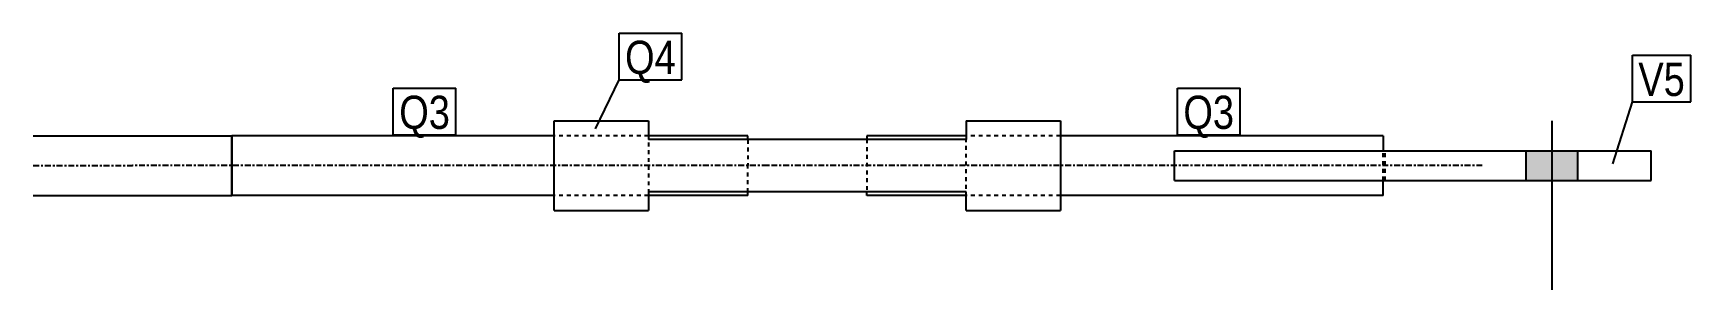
# Model space of a CAD drawing. Header units: millimetres. Extents: x 12 to 18066, y -28 to 352.
# Drawn here: x 17231 to 18066, y -28 to 101 of the extents above; entities that cross this region are included whole.
import ezdxf

# ---------------------------------------------------------------- set-up
doc = ezdxf.new("R2010")
doc.units = ezdxf.units.MM
doc.linetypes.add('DXK_LINE_DOT2', pattern=[3.9198, 1.9599, -1.9599])
doc.linetypes.add('DXK_LINE_DOT3', pattern=[5.9187, 2.979, -0.9799, 0.9799, -0.9799])
doc.layers.add('STÅL', color=7, linetype='Continuous')
doc.layers.add('TEKST', color=7, linetype='Continuous')
doc.styles.add('Arial Narrow', font='ARIALN.TTF', dxfattribs={"height": 0.2})

msp = doc.modelspace()

# ---------------------------------------------------------------- hatches: boundary and pattern name
at = {"layer": 'STÅL', "linetype": 'Continuous'}
msp.add_hatch(color=96, dxfattribs=at).paths.add_polyline_path([(18008.75, 42), (17982.75, 42), (17982.75, 27), (18008.75, 27)])

# ---------------------------------------------------------------- linework, layer by layer
at = {"layer": 'STÅL', "color": 2, "linetype": 'Continuous'}
for p, q in [((17493.25, 57), (17540.75, 57)), ((17493.25, 12), (17493.25, 57)), ((17540.75, 57), (17540.75, 47.74)), ((17700.75, 57), (17748.25, 57)), ((17700.75, 57), (17700.75, 47.74)), ((17748.25, 57), (17748.25, 12)), ((17230.75, 49.5), (17330.75, 49.5)), ((17330.75, 49.5), (17330.75, 27)), ((17493.25, 49.5), (17330.75, 49.5)), ((17330.75, 19.5), (17330.75, 49.5)), ((17590.75, 49.5), (17540.75, 49.5)), ((17700.75, 47.74), (17540.75, 47.74)), ((17590.75, 47.74), (17590.75, 49.5)), ((17700.75, 49.5), (17650.75, 49.5)), ((17650.75, 49.5), (17650.75, 47.74)), ((17910.75, 49.5), (17748.25, 49.5)), ((17805.75, 27), (17805.75, 42)), ((17805.75, 42), (18045.75, 42)), ((17910.75, 49.5), (17910.75, 42)), ((18045.75, 27), (18045.75, 42)), ((17330.75, 27), (17330.75, 19.5)), ((17805.75, 27), (18045.75, 27)), ((17910.75, 19.5), (17910.75, 27)), ((17230.75, 19.5), (17330.75, 19.5)), ((17493.25, 19.5), (17330.75, 19.5)), ((17700.75, 21.26), (17540.75, 21.26)), ((17540.75, 21.26), (17540.75, 12)), ((17590.75, 19.5), (17540.75, 19.5)), ((17590.75, 19.5), (17590.75, 21.26)), ((17650.75, 19.5), (17650.75, 21.26)), ((17700.75, 19.5), (17650.75, 19.5)), ((17700.75, 12), (17700.75, 21.26)), ((17910.75, 19.5), (17748.25, 19.5)), ((17493.25, 12), (17540.75, 12)), ((17700.75, 12), (17748.25, 12))]:
    msp.add_line(p, q, dxfattribs=at)
at = {"layer": 'STÅL', "color": 7, "linetype": 'DXK_LINE_DOT2'}
for p, q in [((17540.75, 53.99), (17540.75, 21.26)), ((17540.75, 49.5), (17493.25, 49.5)), ((17590.75, 47.49), (17590.75, 47.74)), ((17590.75, 47.49), (17590.75, 34.5)), ((17650.75, 47.74), (17650.75, 21.26)), ((17748.25, 49.5), (17700.75, 49.5)), ((17700.75, 15.01), (17700.75, 47.74)), ((17910.75, 27), (17910.75, 42)), ((17911.75, 27), (17911.75, 42)), ((17590.75, 21.26), (17590.75, 34.5)), ((17540.75, 19.5), (17493.25, 19.5)), ((17748.25, 19.5), (17700.75, 19.5))]:
    msp.add_line(p, q, dxfattribs=at)
at = {"layer": 'STÅL', "color": 96, "linetype": 'Continuous'}
for p, q in [((17995.75, 57), (17995.75, -28)), ((17982.75, 42), (17982.75, 27)), ((18008.75, 42), (18008.75, 27))]:
    msp.add_line(p, q, dxfattribs=at)
at = {"layer": 'STÅL', "color": 7, "linetype": 'DXK_LINE_DOT3'}
for p, q in [((17230.75, 34.5), (17280.75, 34.5)), ((17600.75, 34.5), (17280.75, 34.5)), ((17960.75, 34.5), (17600.75, 34.5))]:
    msp.add_line(p, q, dxfattribs=at)

# ---------------------------------------------------------------- wipeouts: each hides what was drawn before it
at = {"color": 0}
for points in [[(17554.49, 80.67), (17554.49, 98.17), (17528.91, 98.17), (17528.91, 80.67)], [(18062.82, 69.57), (18062.82, 87.07), (18039.37, 87.07), (18039.37, 69.57)]]:
    msp.add_wipeout(points, dxfattribs=at).dxf.layer = 'TEKST'

# ---------------------------------------------------------------- next in the draw order: wipeouts: each hides what was drawn before it
for points in [[(17554.49, 80.67), (17554.49, 98.17), (17528.91, 98.17), (17528.91, 80.67)], [(18062.82, 69.57), (18062.82, 87.07), (18039.37, 87.07), (18039.37, 69.57)], [(17440.75, 53), (17440.75, 70.5), (17415.16, 70.5), (17415.16, 53)], [(17835.75, 53), (17835.75, 70.5), (17810.16, 70.5), (17810.16, 53)]]:
    msp.add_wipeout(points, dxfattribs=at).dxf.layer = 'TEKST'

# ---------------------------------------------------------------- next in the draw order: linework, layer by layer
at = {"layer": 'TEKST', "color": 7, "linetype": 'Continuous'}
for p, q in [((17525.91, 101.17), (17557.49, 101.17)), ((17525.91, 77.67), (17525.91, 101.17)), ((17557.49, 77.67), (17557.49, 101.17)), ((18036.37, 90.07), (18065.82, 90.07)), ((18036.37, 66.57), (18036.37, 90.07)), ((18065.82, 66.57), (18065.82, 90.07)), ((17513.96, 53.01), (17525.91, 77.67)), ((17525.91, 77.67), (17557.49, 77.67)), ((18026.59, 35.38), (18036.37, 66.57)), ((18036.37, 66.57), (18065.82, 66.57))]:
    msp.add_line(p, q, dxfattribs=at)

# ---------------------------------------------------------------- next in the draw order: texts
at = {"layer": 'TEKST', "color": 3, "style": 'Arial Narrow'}
for s, p in [('Q4', (17528.91, 80.67)), ('V5', (18039.37, 69.57))]:
    msp.add_text(s, height=16.702, dxfattribs=at).set_placement(p)

# ---------------------------------------------------------------- next in the draw order: wipeouts: each hides what was drawn before it
at = {"color": 0}
for points in [[(17440.75, 53), (17440.75, 70.5), (17415.16, 70.5), (17415.16, 53)], [(17835.75, 53), (17835.75, 70.5), (17810.16, 70.5), (17810.16, 53)]]:
    msp.add_wipeout(points, dxfattribs=at).dxf.layer = 'TEKST'

# ---------------------------------------------------------------- next in the draw order: linework, layer by layer
at = {"layer": 'TEKST', "color": 7, "linetype": 'Continuous'}
for p, q in [((17412.16, 73.5), (17443.75, 73.5)), ((17412.16, 50), (17412.16, 73.5)), ((17443.75, 50), (17443.75, 73.5)), ((17807.16, 73.5), (17838.75, 73.5)), ((17807.16, 50), (17807.16, 73.5)), ((17838.75, 50), (17838.75, 73.5)), ((17412.16, 50), (17443.75, 50)), ((17807.16, 50), (17838.75, 50))]:
    msp.add_line(p, q, dxfattribs=at)

# ---------------------------------------------------------------- next in the draw order: texts
at = {"layer": 'TEKST', "color": 3, "style": 'Arial Narrow'}
for p in [(17415.16, 53), (17810.16, 53)]:
    msp.add_text('Q3', height=16.702, dxfattribs=at).set_placement(p)

doc.saveas('drawing.dxf')
